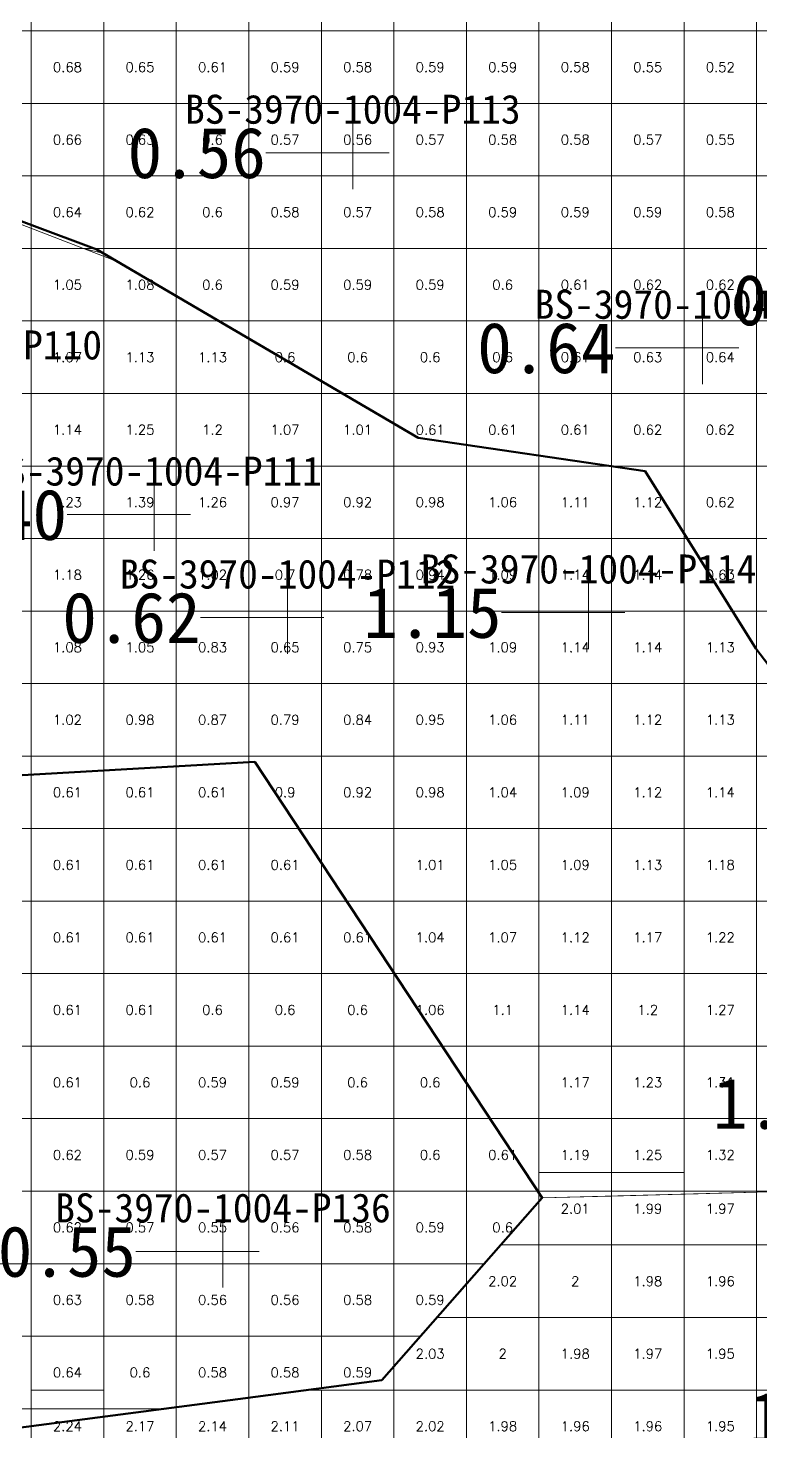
# Model space of a CAD drawing. Header units: inches. Extents: x 469761 to 469956, y 4349708 to 4349833.
# Drawn here: x 469823.32 to 469833.43, y 4349739.82 to 4349759.18 of the extents above; entities that cross this region are included whole.
import ezdxf
from ezdxf.enums import TextEntityAlignment as Align

# ---------------------------------------------------------------- set-up
doc = ezdxf.new("R2010")
doc.units = ezdxf.units.IN
doc.header["$MEASUREMENT"] = 0
for name, color, linetype, lineweight in [('1.500-3.000', 7, 'Continuous', 0), ('点', 7, 'Continuous', 0), ('爆区方格网', 7, 'Continuous', 0), ('线条', 7, 'Continuous', 0), ('钻孔', 7, 'Continuous', 0)]:
    doc.layers.add(name, color=color, linetype=linetype, lineweight=lineweight)
doc.styles.add('3dmine_textStyle_1', font='txt.shx', dxfattribs={"height": 1, "bigfont": 'gbcbig.shx'})
doc.styles.add('3dmine_textStyle_2', font='simsunb.ttf', dxfattribs={"height": 1})

msp = doc.modelspace()

# ---------------------------------------------------------------- hatches: boundary and pattern name
at = {"layer": '钻孔', "linetype": 'Continuous', "lineweight": 0, "true_color": 0x00ffff, "extrusion": (0, 1, 0)}
for points in [[(-469823.78, 3959.58), (-469822.78, 3959.58), (-469822.78, 3973.58), (-469823.78, 3973.58)], [(-469828.8, 3960.12), (-469827.8, 3960.12), (-469827.8, 3973.12), (-469828.8, 3973.12)], [(-469833.62, 3960.09), (-469832.62, 3960.09), (-469832.62, 3973.09), (-469833.62, 3973.09)], [(-469827.9, 3960.09), (-469826.9, 3960.09), (-469826.9, 3973.09), (-469827.9, 3973.09)], [(-469827.01, 3960.21), (-469826.01, 3960.21), (-469826.01, 3970.21), (-469827.01, 3970.21)]]:
    msp.add_hatch(color=4, dxfattribs=at).paths.add_polyline_path(points, flags=0)
at = {"layer": '钻孔', "linetype": 'Continuous', "lineweight": 0, "true_color": 0x0000ff, "extrusion": (0, 1, 0)}
for points in [[(-469826.06, 3960.29), (-469825.06, 3960.29), (-469825.06, 3973.29), (-469826.06, 3973.29)], [(-469832.05, 3959.78), (-469831.05, 3959.78), (-469831.05, 3972.78), (-469832.05, 3972.78)]]:
    msp.add_hatch(color=5, dxfattribs=at).paths.add_polyline_path(points, flags=0)

# ---------------------------------------------------------------- linework, layer by layer
at = {"color": 5, "linetype": 'Continuous', "lineweight": 50, "elevation": 1987.297}
for points in [[(469817.134, 4349758.797), (469824.272, 4349756.124), (469828.701, 4349753.527), (469831.831, 4349753.068), (469833.358, 4349750.622), (469837.582, 4349745.099), (469842.228, 4349744.294), (469848.28, 4349752.862), (469855.658, 4349756.452), (469851.682, 4349759.72), (469853.994, 4349765.649), (469852.242, 4349767.401), (469842.005, 4349764.839), (469836.359, 4349766.411), (469832.229, 4349766.357), (469826.099, 4349763.33), (469820.476, 4349762.487)], [(469822.978, 4349739.847), (469826.216, 4349740.273), (469828.199, 4349740.534), (469830.409, 4349743.046), (469826.447, 4349749.059), (469820.435, 4349748.718)]]:
    msp.add_lwpolyline(points, dxfattribs=at)
at = {"color": 5, "linetype": 'Continuous', "lineweight": 0, "elevation": 1987.297}
msp.add_lwpolyline([(469808.467, 4349758.645), (469806.711, 4349755.398), (469810.454, 4349754.359), (469815.661, 4349753.368), (469816.901, 4349750.392), (469820.435, 4349748.718), (469826.447, 4349749.059), (469830.409, 4349743.046), (469833.538, 4349743.132), (469836.404, 4349743.299), (469837.582, 4349745.099), (469833.358, 4349750.622), (469831.831, 4349753.068), (469828.701, 4349753.527), (469824.551, 4349755.961), (469819.322, 4349757.977), (469817.134, 4349758.797), (469808.467, 4349758.645), (469808.467, 4349758.645)], dxfattribs=at)
at = {"layer": '1.500-3.000', "color": 1, "linetype": 'Continuous', "lineweight": 0, "true_color": 0xff0000}
msp.add_lwpolyline([(469821.024, 4349739.417), (469822.978, 4349739.847), (469823.398, 4349739.902), (469826.216, 4349740.273), (469827.905, 4349740.495), (469828.199, 4349740.534), (469830.409, 4349743.046), (469832.56, 4349743.105), (469833.538, 4349743.132), (469836.404, 4349743.299), (469837.141, 4349744.424), (469837.582, 4349745.099), (469842.228, 4349744.294)], dxfattribs=at)
at = {"layer": '点', "color": 138, "linetype": 'Continuous', "lineweight": 0, "true_color": 0x004c4c}
for points, elevation in [([(469827.8, 4349756.96), (469827.8, 4349757.96)], 3973.12), ([(469828.3, 4349757.46), (469827.3, 4349757.46)], 3973.12), ([(469832.62, 4349754.27), (469832.62, 4349755.27)], 3973.09), ([(469833.12, 4349754.77), (469832.12, 4349754.77)], 3973.09), ([(469825.06, 4349751.97), (469825.06, 4349752.97)], 3973.29), ([(469825.56, 4349752.47), (469824.56, 4349752.47)], 3973.29), ([(469831.05, 4349750.62), (469831.05, 4349751.62)], 3972.78), ([(469826.9, 4349750.55), (469826.9, 4349751.55)], 3973.09), ([(469827.4, 4349751.05), (469826.4, 4349751.05)], 3973.09), ([(469831.55, 4349751.12), (469830.55, 4349751.12)], 3972.78), ([(469826.01, 4349741.81), (469826.01, 4349742.81)], 3970.21), ([(469826.51, 4349742.31), (469825.51, 4349742.31)], 3970.21)]:
    msp.add_lwpolyline(points, dxfattribs=dict(at, elevation=elevation))
at = {"layer": '爆区方格网', "color": 4, "linetype": 'Continuous', "lineweight": 0, "true_color": 0x00ffff, "elevation": 3972.76}
for points in [[(469823.366, 4349759.14), (469822.366, 4349759.14), (469822.366, 4349760.14), (469823.366, 4349760.14), (469823.366, 4349759.14)], [(469824.366, 4349759.14), (469823.366, 4349759.14), (469823.366, 4349760.14), (469824.366, 4349760.14), (469824.366, 4349759.14)], [(469825.366, 4349759.14), (469824.366, 4349759.14), (469824.366, 4349760.14), (469825.366, 4349760.14), (469825.366, 4349759.14)], [(469826.366, 4349759.14), (469825.366, 4349759.14), (469825.366, 4349760.14), (469826.366, 4349760.14), (469826.366, 4349759.14)], [(469827.366, 4349759.14), (469826.366, 4349759.14), (469826.366, 4349760.14), (469827.366, 4349760.14), (469827.366, 4349759.14)], [(469828.366, 4349759.14), (469827.366, 4349759.14), (469827.366, 4349760.14), (469828.366, 4349760.14), (469828.366, 4349759.14)], [(469829.366, 4349759.14), (469828.366, 4349759.14), (469828.366, 4349760.14), (469829.366, 4349760.14), (469829.366, 4349759.14)], [(469823.366, 4349758.14), (469822.366, 4349758.14), (469822.366, 4349759.14), (469823.366, 4349759.14), (469823.366, 4349758.14)], [(469824.366, 4349758.14), (469823.366, 4349758.14), (469823.366, 4349759.14), (469824.366, 4349759.14), (469824.366, 4349758.14)], [(469825.366, 4349758.14), (469824.366, 4349758.14), (469824.366, 4349759.14), (469825.366, 4349759.14), (469825.366, 4349758.14)], [(469826.366, 4349758.14), (469825.366, 4349758.14), (469825.366, 4349759.14), (469826.366, 4349759.14), (469826.366, 4349758.14)], [(469827.366, 4349758.14), (469826.366, 4349758.14), (469826.366, 4349759.14), (469827.366, 4349759.14), (469827.366, 4349758.14)], [(469828.366, 4349758.14), (469827.366, 4349758.14), (469827.366, 4349759.14), (469828.366, 4349759.14), (469828.366, 4349758.14)], [(469829.366, 4349758.14), (469828.366, 4349758.14), (469828.366, 4349759.14), (469829.366, 4349759.14), (469829.366, 4349758.14)], [(469830.366, 4349758.14), (469829.366, 4349758.14), (469829.366, 4349759.14), (469830.366, 4349759.14), (469830.366, 4349758.14)], [(469823.366, 4349757.14), (469822.366, 4349757.14), (469822.366, 4349758.14), (469823.366, 4349758.14), (469823.366, 4349757.14)], [(469824.366, 4349757.14), (469823.366, 4349757.14), (469823.366, 4349758.14), (469824.366, 4349758.14), (469824.366, 4349757.14)], [(469825.366, 4349757.14), (469824.366, 4349757.14), (469824.366, 4349758.14), (469825.366, 4349758.14), (469825.366, 4349757.14)], [(469826.366, 4349757.14), (469825.366, 4349757.14), (469825.366, 4349758.14), (469826.366, 4349758.14), (469826.366, 4349757.14)], [(469827.366, 4349757.14), (469826.366, 4349757.14), (469826.366, 4349758.14), (469827.366, 4349758.14), (469827.366, 4349757.14)], [(469828.366, 4349757.14), (469827.366, 4349757.14), (469827.366, 4349758.14), (469828.366, 4349758.14), (469828.366, 4349757.14)], [(469829.366, 4349757.14), (469828.366, 4349757.14), (469828.366, 4349758.14), (469829.366, 4349758.14), (469829.366, 4349757.14)], [(469830.366, 4349757.14), (469829.366, 4349757.14), (469829.366, 4349758.14), (469830.366, 4349758.14), (469830.366, 4349757.14)], [(469831.366, 4349757.14), (469830.366, 4349757.14), (469830.366, 4349758.14), (469831.366, 4349758.14), (469831.366, 4349757.14)], [(469832.366, 4349757.14), (469831.366, 4349757.14), (469831.366, 4349758.14), (469832.366, 4349758.14), (469832.366, 4349757.14)], [(469824.366, 4349756.14), (469824.231, 4349756.14), (469823.366, 4349756.463), (469823.366, 4349757.14), (469824.366, 4349757.14), (469824.366, 4349756.14)], [(469825.366, 4349756.14), (469824.366, 4349756.14), (469824.366, 4349757.14), (469825.366, 4349757.14), (469825.366, 4349756.14)], [(469826.366, 4349756.14), (469825.366, 4349756.14), (469825.366, 4349757.14), (469826.366, 4349757.14), (469826.366, 4349756.14)], [(469827.366, 4349756.14), (469826.366, 4349756.14), (469826.366, 4349757.14), (469827.366, 4349757.14), (469827.366, 4349756.14)], [(469828.366, 4349756.14), (469827.366, 4349756.14), (469827.366, 4349757.14), (469828.366, 4349757.14), (469828.366, 4349756.14)], [(469829.366, 4349756.14), (469828.366, 4349756.14), (469828.366, 4349757.14), (469829.366, 4349757.14), (469829.366, 4349756.14)], [(469830.366, 4349756.14), (469829.366, 4349756.14), (469829.366, 4349757.14), (469830.366, 4349757.14), (469830.366, 4349756.14)], [(469831.366, 4349756.14), (469830.366, 4349756.14), (469830.366, 4349757.14), (469831.366, 4349757.14), (469831.366, 4349756.14)], [(469832.366, 4349756.14), (469831.366, 4349756.14), (469831.366, 4349757.14), (469832.366, 4349757.14), (469832.366, 4349756.14)], [(469833.366, 4349756.14), (469832.366, 4349756.14), (469832.366, 4349757.14), (469833.366, 4349757.14), (469833.366, 4349756.14)], [(469826.366, 4349755.14), (469825.951, 4349755.14), (469825.366, 4349755.483), (469825.366, 4349756.14), (469826.366, 4349756.14), (469826.366, 4349755.14)], [(469827.366, 4349755.14), (469826.366, 4349755.14), (469826.366, 4349756.14), (469827.366, 4349756.14), (469827.366, 4349755.14)], [(469828.366, 4349755.14), (469827.366, 4349755.14), (469827.366, 4349756.14), (469828.366, 4349756.14), (469828.366, 4349755.14)], [(469829.366, 4349755.14), (469828.366, 4349755.14), (469828.366, 4349756.14), (469829.366, 4349756.14), (469829.366, 4349755.14)], [(469830.366, 4349755.14), (469829.366, 4349755.14), (469829.366, 4349756.14), (469830.366, 4349756.14), (469830.366, 4349755.14)], [(469831.366, 4349755.14), (469830.366, 4349755.14), (469830.366, 4349756.14), (469831.366, 4349756.14), (469831.366, 4349755.14)], [(469832.366, 4349755.14), (469831.366, 4349755.14), (469831.366, 4349756.14), (469832.366, 4349756.14), (469832.366, 4349755.14)], [(469833.366, 4349755.14), (469832.366, 4349755.14), (469832.366, 4349756.14), (469833.366, 4349756.14), (469833.366, 4349755.14)], [(469825.951, 4349755.14), (469825.366, 4349755.14), (469825.366, 4349755.483), (469825.951, 4349755.14)], [(469827.366, 4349754.31), (469826.366, 4349754.896), (469826.366, 4349755.14), (469827.366, 4349755.14), (469827.366, 4349754.31)], [(469828.366, 4349754.14), (469827.657, 4349754.14), (469827.366, 4349754.31), (469827.366, 4349755.14), (469828.366, 4349755.14), (469828.366, 4349754.14)], [(469829.366, 4349754.14), (469828.366, 4349754.14), (469828.366, 4349755.14), (469829.366, 4349755.14), (469829.366, 4349754.14)], [(469830.366, 4349754.14), (469829.366, 4349754.14), (469829.366, 4349755.14), (469830.366, 4349755.14), (469830.366, 4349754.14)], [(469831.366, 4349754.14), (469830.366, 4349754.14), (469830.366, 4349755.14), (469831.366, 4349755.14), (469831.366, 4349754.14)], [(469832.366, 4349754.14), (469831.366, 4349754.14), (469831.366, 4349755.14), (469832.366, 4349755.14), (469832.366, 4349754.14)], [(469833.366, 4349754.14), (469832.366, 4349754.14), (469832.366, 4349755.14), (469833.366, 4349755.14), (469833.366, 4349754.14)], [(469827.366, 4349754.31), (469827.366, 4349754.14), (469826.366, 4349754.14), (469826.366, 4349754.896), (469827.366, 4349754.31)], [(469827.657, 4349754.14), (469827.366, 4349754.14), (469827.366, 4349754.31), (469827.657, 4349754.14)], [(469830.366, 4349753.14), (469829.366, 4349753.14), (469829.366, 4349754.14), (469830.366, 4349754.14), (469830.366, 4349753.14)], [(469831.366, 4349753.14), (469830.366, 4349753.14), (469830.366, 4349754.14), (469831.366, 4349754.14), (469831.366, 4349753.14)], [(469832.366, 4349753.14), (469831.366, 4349753.14), (469831.366, 4349754.14), (469832.366, 4349754.14), (469832.366, 4349753.14)], [(469833.366, 4349753.14), (469832.366, 4349753.14), (469832.366, 4349754.14), (469833.366, 4349754.14), (469833.366, 4349753.14)], [(469833.366, 4349752.14), (469832.366, 4349752.14), (469832.366, 4349753.14), (469833.366, 4349753.14), (469833.366, 4349752.14)], [(469833.366, 4349751.14), (469832.366, 4349751.14), (469832.366, 4349752.14), (469833.366, 4349752.14), (469833.366, 4349751.14)], [(469834.366, 4349750.14), (469833.366, 4349750.14), (469833.366, 4349751.14), (469834.366, 4349751.14), (469834.366, 4349750.14)], [(469823.366, 4349748.14), (469822.366, 4349748.14), (469822.366, 4349749.14), (469823.366, 4349749.14), (469823.366, 4349748.14)], [(469826.366, 4349748.14), (469825.366, 4349748.14), (469825.366, 4349749.14), (469826.366, 4349749.14), (469826.366, 4349748.14)], [(469823.366, 4349747.14), (469822.366, 4349747.14), (469822.366, 4349748.14), (469823.366, 4349748.14), (469823.366, 4349747.14)], [(469824.366, 4349747.14), (469823.366, 4349747.14), (469823.366, 4349748.14), (469824.366, 4349748.14), (469824.366, 4349747.14)], [(469825.366, 4349747.14), (469824.366, 4349747.14), (469824.366, 4349748.14), (469825.366, 4349748.14), (469825.366, 4349747.14)], [(469826.366, 4349747.14), (469825.366, 4349747.14), (469825.366, 4349748.14), (469826.366, 4349748.14), (469826.366, 4349747.14)], [(469823.366, 4349746.14), (469822.366, 4349746.14), (469822.366, 4349747.14), (469823.366, 4349747.14), (469823.366, 4349746.14)], [(469824.366, 4349746.14), (469823.366, 4349746.14), (469823.366, 4349747.14), (469824.366, 4349747.14), (469824.366, 4349746.14)], [(469825.366, 4349746.14), (469824.366, 4349746.14), (469824.366, 4349747.14), (469825.366, 4349747.14), (469825.366, 4349746.14)], [(469826.366, 4349746.14), (469825.366, 4349746.14), (469825.366, 4349747.14), (469826.366, 4349747.14), (469826.366, 4349746.14)], [(469827.366, 4349746.14), (469826.366, 4349746.14), (469826.366, 4349747.14), (469827.366, 4349747.14), (469827.366, 4349746.14)], [(469823.366, 4349745.14), (469822.366, 4349745.14), (469822.366, 4349746.14), (469823.366, 4349746.14), (469823.366, 4349745.14)], [(469824.366, 4349745.14), (469823.366, 4349745.14), (469823.366, 4349746.14), (469824.366, 4349746.14), (469824.366, 4349745.14)], [(469825.366, 4349745.14), (469824.366, 4349745.14), (469824.366, 4349746.14), (469825.366, 4349746.14), (469825.366, 4349745.14)], [(469826.366, 4349745.14), (469825.366, 4349745.14), (469825.366, 4349746.14), (469826.366, 4349746.14), (469826.366, 4349745.14)], [(469827.366, 4349745.14), (469826.366, 4349745.14), (469826.366, 4349746.14), (469827.366, 4349746.14), (469827.366, 4349745.14)], [(469828.366, 4349745.14), (469827.366, 4349745.14), (469827.366, 4349746.14), (469828.366, 4349746.14), (469828.366, 4349745.14)], [(469823.366, 4349744.14), (469822.366, 4349744.14), (469822.366, 4349745.14), (469823.366, 4349745.14), (469823.366, 4349744.14)], [(469824.366, 4349744.14), (469823.366, 4349744.14), (469823.366, 4349745.14), (469824.366, 4349745.14), (469824.366, 4349744.14)], [(469825.366, 4349744.14), (469824.366, 4349744.14), (469824.366, 4349745.14), (469825.366, 4349745.14), (469825.366, 4349744.14)], [(469826.366, 4349744.14), (469825.366, 4349744.14), (469825.366, 4349745.14), (469826.366, 4349745.14), (469826.366, 4349744.14)], [(469827.366, 4349744.14), (469826.366, 4349744.14), (469826.366, 4349745.14), (469827.366, 4349745.14), (469827.366, 4349744.14)], [(469828.366, 4349744.14), (469827.366, 4349744.14), (469827.366, 4349745.14), (469828.366, 4349745.14), (469828.366, 4349744.14)], [(469829.366, 4349744.14), (469828.366, 4349744.14), (469828.366, 4349745.14), (469829.366, 4349745.14), (469829.366, 4349744.14)], [(469823.366, 4349743.14), (469822.366, 4349743.14), (469822.366, 4349744.14), (469823.366, 4349744.14), (469823.366, 4349743.14)], [(469824.366, 4349743.14), (469823.366, 4349743.14), (469823.366, 4349744.14), (469824.366, 4349744.14), (469824.366, 4349743.14)], [(469825.366, 4349743.14), (469824.366, 4349743.14), (469824.366, 4349744.14), (469825.366, 4349744.14), (469825.366, 4349743.14)], [(469826.366, 4349743.14), (469825.366, 4349743.14), (469825.366, 4349744.14), (469826.366, 4349744.14), (469826.366, 4349743.14)], [(469827.366, 4349743.14), (469826.366, 4349743.14), (469826.366, 4349744.14), (469827.366, 4349744.14), (469827.366, 4349743.14)], [(469828.366, 4349743.14), (469827.366, 4349743.14), (469827.366, 4349744.14), (469828.366, 4349744.14), (469828.366, 4349743.14)], [(469829.366, 4349743.14), (469828.366, 4349743.14), (469828.366, 4349744.14), (469829.366, 4349744.14), (469829.366, 4349743.14)], [(469830.366, 4349743.14), (469829.366, 4349743.14), (469829.366, 4349744.14), (469830.366, 4349744.14), (469830.366, 4349743.14)], [(469823.366, 4349742.14), (469822.366, 4349742.14), (469822.366, 4349743.14), (469823.366, 4349743.14), (469823.366, 4349742.14)], [(469824.366, 4349742.14), (469823.366, 4349742.14), (469823.366, 4349743.14), (469824.366, 4349743.14), (469824.366, 4349742.14)], [(469825.366, 4349742.14), (469824.366, 4349742.14), (469824.366, 4349743.14), (469825.366, 4349743.14), (469825.366, 4349742.14)], [(469826.366, 4349742.14), (469825.366, 4349742.14), (469825.366, 4349743.14), (469826.366, 4349743.14), (469826.366, 4349742.14)], [(469827.366, 4349742.14), (469826.366, 4349742.14), (469826.366, 4349743.14), (469827.366, 4349743.14), (469827.366, 4349742.14)], [(469828.366, 4349742.14), (469827.366, 4349742.14), (469827.366, 4349743.14), (469828.366, 4349743.14), (469828.366, 4349742.14)], [(469829.366, 4349742.14), (469828.366, 4349742.14), (469828.366, 4349743.14), (469829.366, 4349743.14), (469829.366, 4349742.14)], [(469830.366, 4349742.997), (469829.612, 4349742.14), (469829.366, 4349742.14), (469829.366, 4349743.14), (469830.366, 4349743.14), (469830.366, 4349742.997)], [(469823.366, 4349741.14), (469822.366, 4349741.14), (469822.366, 4349742.14), (469823.366, 4349742.14), (469823.366, 4349741.14)], [(469824.366, 4349741.14), (469823.366, 4349741.14), (469823.366, 4349742.14), (469824.366, 4349742.14), (469824.366, 4349741.14)], [(469825.366, 4349741.14), (469824.366, 4349741.14), (469824.366, 4349742.14), (469825.366, 4349742.14), (469825.366, 4349741.14)], [(469826.366, 4349741.14), (469825.366, 4349741.14), (469825.366, 4349742.14), (469826.366, 4349742.14), (469826.366, 4349741.14)], [(469827.366, 4349741.14), (469826.366, 4349741.14), (469826.366, 4349742.14), (469827.366, 4349742.14), (469827.366, 4349741.14)], [(469828.366, 4349741.14), (469827.366, 4349741.14), (469827.366, 4349742.14), (469828.366, 4349742.14), (469828.366, 4349741.14)], [(469829.366, 4349741.861), (469828.732, 4349741.14), (469828.366, 4349741.14), (469828.366, 4349742.14), (469829.366, 4349742.14), (469829.366, 4349741.861)], [(469823.366, 4349740.14), (469822.366, 4349740.14), (469822.366, 4349741.14), (469823.366, 4349741.14), (469823.366, 4349740.14)], [(469824.366, 4349740.14), (469823.366, 4349740.14), (469823.366, 4349741.14), (469824.366, 4349741.14), (469824.366, 4349740.14)], [(469825.366, 4349740.161), (469825.203, 4349740.14), (469824.366, 4349740.14), (469824.366, 4349741.14), (469825.366, 4349741.14), (469825.366, 4349740.161)], [(469826.366, 4349740.293), (469826.216, 4349740.273), (469825.366, 4349740.161), (469825.366, 4349741.14), (469826.366, 4349741.14), (469826.366, 4349740.293)], [(469827.366, 4349740.425), (469826.366, 4349740.293), (469826.366, 4349741.14), (469827.366, 4349741.14), (469827.366, 4349740.425)], [(469828.366, 4349740.724), (469828.199, 4349740.534), (469827.905, 4349740.495), (469827.366, 4349740.425), (469827.366, 4349741.14), (469828.366, 4349741.14), (469828.366, 4349740.724)]]:
    msp.add_lwpolyline(points, dxfattribs=at)
at = {"layer": '爆区方格网', "color": 4, "linetype": 'Continuous', "lineweight": 0, "elevation": 3972.76}
for points in [[(469830.366, 4349759.14), (469829.366, 4349759.14), (469829.366, 4349760.14), (469830.366, 4349760.14), (469830.366, 4349759.14)], [(469831.366, 4349759.14), (469830.366, 4349759.14), (469830.366, 4349760.14), (469831.366, 4349760.14), (469831.366, 4349759.14)], [(469832.366, 4349759.14), (469831.366, 4349759.14), (469831.366, 4349760.14), (469832.366, 4349760.14), (469832.366, 4349759.14)], [(469833.366, 4349759.14), (469832.366, 4349759.14), (469832.366, 4349760.14), (469833.366, 4349760.14), (469833.366, 4349759.14)], [(469834.366, 4349759.14), (469833.366, 4349759.14), (469833.366, 4349760.14), (469834.366, 4349760.14), (469834.366, 4349759.14)], [(469831.366, 4349758.14), (469830.366, 4349758.14), (469830.366, 4349759.14), (469831.366, 4349759.14), (469831.366, 4349758.14)], [(469832.366, 4349758.14), (469831.366, 4349758.14), (469831.366, 4349759.14), (469832.366, 4349759.14), (469832.366, 4349758.14)], [(469833.366, 4349758.14), (469832.366, 4349758.14), (469832.366, 4349759.14), (469833.366, 4349759.14), (469833.366, 4349758.14)], [(469834.366, 4349758.14), (469833.366, 4349758.14), (469833.366, 4349759.14), (469834.366, 4349759.14), (469834.366, 4349758.14)], [(469833.366, 4349757.14), (469832.366, 4349757.14), (469832.366, 4349758.14), (469833.366, 4349758.14), (469833.366, 4349757.14)], [(469834.366, 4349757.14), (469833.366, 4349757.14), (469833.366, 4349758.14), (469834.366, 4349758.14), (469834.366, 4349757.14)], [(469834.366, 4349756.14), (469833.366, 4349756.14), (469833.366, 4349757.14), (469834.366, 4349757.14), (469834.366, 4349756.14)], [(469834.366, 4349755.14), (469833.366, 4349755.14), (469833.366, 4349756.14), (469834.366, 4349756.14), (469834.366, 4349755.14)], [(469834.366, 4349754.14), (469833.366, 4349754.14), (469833.366, 4349755.14), (469834.366, 4349755.14), (469834.366, 4349754.14)], [(469834.366, 4349753.14), (469833.366, 4349753.14), (469833.366, 4349754.14), (469834.366, 4349754.14), (469834.366, 4349753.14)], [(469834.366, 4349752.14), (469833.366, 4349752.14), (469833.366, 4349753.14), (469834.366, 4349753.14), (469834.366, 4349752.14)], [(469834.366, 4349751.14), (469833.366, 4349751.14), (469833.366, 4349752.14), (469834.366, 4349752.14), (469834.366, 4349751.14)], [(469824.366, 4349748.14), (469823.366, 4349748.14), (469823.366, 4349749.14), (469824.366, 4349749.14), (469824.366, 4349748.14)], [(469825.366, 4349748.14), (469824.366, 4349748.14), (469824.366, 4349749.14), (469825.366, 4349749.14), (469825.366, 4349748.14)], [(469827.366, 4349747.14), (469826.366, 4349747.14), (469826.366, 4349748.14), (469827.366, 4349748.14), (469827.366, 4349747.14)], [(469828.366, 4349746.14), (469827.366, 4349746.14), (469827.366, 4349747.14), (469828.366, 4349747.14), (469828.366, 4349746.14)]]:
    msp.add_lwpolyline(points, dxfattribs=at)
at = {"layer": '爆区方格网', "color": 5, "linetype": 'Continuous', "lineweight": 0}
for points, elevation in [([(469824.231, 4349756.14), (469823.366, 4349756.14), (469823.366, 4349756.463), (469824.231, 4349756.14)], 3972.76), ([(469823.366, 4349755.14), (469822.366, 4349755.14), (469822.366, 4349756.14), (469823.366, 4349756.14), (469823.366, 4349755.14)], 3969.96), ([(469824.366, 4349756.069), (469824.366, 4349755.14), (469823.366, 4349755.14), (469823.366, 4349756.14), (469824.087, 4349756.14), (469824.366, 4349756.069)], 3969.96), ([(469825.366, 4349755.483), (469825.366, 4349755.483), (469824.551, 4349755.961), (469824.551, 4349755.961), (469825.366, 4349755.483), (469825.366, 4349755.14), (469824.366, 4349755.14), (469824.366, 4349756.069), (469824.551, 4349755.961), (469824.366, 4349756.069), (469824.366, 4349756.14), (469825.366, 4349756.14), (469825.366, 4349755.483)], 3969.96), ([(469823.366, 4349754.14), (469822.366, 4349754.14), (469822.366, 4349755.14), (469823.366, 4349755.14), (469823.366, 4349754.14)], 3969.96), ([(469824.366, 4349754.14), (469823.366, 4349754.14), (469823.366, 4349755.14), (469824.366, 4349755.14), (469824.366, 4349754.14)], 3969.96), ([(469825.366, 4349754.14), (469824.366, 4349754.14), (469824.366, 4349755.14), (469825.366, 4349755.14), (469825.366, 4349754.14)], 3969.96), ([(469823.366, 4349753.14), (469822.366, 4349753.14), (469822.366, 4349754.14), (469823.366, 4349754.14), (469823.366, 4349753.14)], 3969.96), ([(469824.366, 4349753.14), (469823.366, 4349753.14), (469823.366, 4349754.14), (469824.366, 4349754.14), (469824.366, 4349753.14)], 3969.96), ([(469825.366, 4349753.14), (469824.366, 4349753.14), (469824.366, 4349754.14), (469825.366, 4349754.14), (469825.366, 4349753.14)], 3969.96), ([(469828.366, 4349753.724), (469828.366, 4349753.14), (469827.366, 4349753.14), (469827.366, 4349754.14), (469827.657, 4349754.14), (469828.366, 4349753.724)], 3969.96), ([(469829.366, 4349753.14), (469828.366, 4349753.14), (469828.366, 4349753.724), (469828.701, 4349753.527), (469828.366, 4349753.724), (469828.366, 4349754.14), (469829.366, 4349754.14), (469829.366, 4349753.14)], 3972.76), ([(469823.366, 4349752.14), (469822.366, 4349752.14), (469822.366, 4349753.14), (469823.366, 4349753.14), (469823.366, 4349752.14)], 3969.96), ([(469824.366, 4349752.14), (469823.366, 4349752.14), (469823.366, 4349753.14), (469824.366, 4349753.14), (469824.366, 4349752.14)], 3969.96), ([(469825.366, 4349752.14), (469824.366, 4349752.14), (469824.366, 4349753.14), (469825.366, 4349753.14), (469825.366, 4349752.14)], 3969.96), ([(469826.366, 4349752.14), (469825.366, 4349752.14), (469825.366, 4349753.14), (469826.366, 4349753.14), (469826.366, 4349752.14)], 3969.96), ([(469827.366, 4349752.14), (469826.366, 4349752.14), (469826.366, 4349753.14), (469827.366, 4349753.14), (469827.366, 4349752.14)], 3969.96), ([(469828.366, 4349752.14), (469827.366, 4349752.14), (469827.366, 4349753.14), (469828.366, 4349753.14), (469828.366, 4349752.14)], 3969.96), ([(469829.366, 4349752.14), (469828.366, 4349752.14), (469828.366, 4349753.14), (469829.366, 4349753.14), (469829.366, 4349752.14)], 3969.96), ([(469830.366, 4349752.14), (469829.366, 4349752.14), (469829.366, 4349753.14), (469830.366, 4349753.14), (469830.366, 4349752.14)], 3969.96), ([(469823.366, 4349751.14), (469822.366, 4349751.14), (469822.366, 4349752.14), (469823.366, 4349752.14), (469823.366, 4349751.14)], 3969.96), ([(469824.366, 4349751.14), (469823.366, 4349751.14), (469823.366, 4349752.14), (469824.366, 4349752.14), (469824.366, 4349751.14)], 3969.96), ([(469825.366, 4349751.14), (469824.366, 4349751.14), (469824.366, 4349752.14), (469825.366, 4349752.14), (469825.366, 4349751.14)], 3969.96), ([(469826.366, 4349751.14), (469825.366, 4349751.14), (469825.366, 4349752.14), (469826.366, 4349752.14), (469826.366, 4349751.14)], 3969.96), ([(469827.366, 4349751.14), (469826.366, 4349751.14), (469826.366, 4349752.14), (469827.366, 4349752.14), (469827.366, 4349751.14)], 3969.96), ([(469828.366, 4349751.14), (469827.366, 4349751.14), (469827.366, 4349752.14), (469828.366, 4349752.14), (469828.366, 4349751.14)], 3969.96), ([(469829.366, 4349751.14), (469828.366, 4349751.14), (469828.366, 4349752.14), (469829.366, 4349752.14), (469829.366, 4349751.14)], 3969.96), ([(469830.366, 4349751.14), (469829.366, 4349751.14), (469829.366, 4349752.14), (469830.366, 4349752.14), (469830.366, 4349751.14)], 3969.96), ([(469831.366, 4349751.14), (469830.366, 4349751.14), (469830.366, 4349752.14), (469831.366, 4349752.14), (469831.366, 4349751.14)], 3969.96), ([(469823.366, 4349750.14), (469822.366, 4349750.14), (469822.366, 4349751.14), (469823.366, 4349751.14), (469823.366, 4349750.14)], 3969.96), ([(469824.366, 4349750.14), (469823.366, 4349750.14), (469823.366, 4349751.14), (469824.366, 4349751.14), (469824.366, 4349750.14)], 3969.96), ([(469825.366, 4349750.14), (469824.366, 4349750.14), (469824.366, 4349751.14), (469825.366, 4349751.14), (469825.366, 4349750.14)], 3969.96), ([(469826.366, 4349750.14), (469825.366, 4349750.14), (469825.366, 4349751.14), (469826.366, 4349751.14), (469826.366, 4349750.14)], 3969.96), ([(469827.366, 4349750.14), (469826.366, 4349750.14), (469826.366, 4349751.14), (469827.366, 4349751.14), (469827.366, 4349750.14)], 3969.96), ([(469828.366, 4349750.14), (469827.366, 4349750.14), (469827.366, 4349751.14), (469828.366, 4349751.14), (469828.366, 4349750.14)], 3969.96), ([(469829.366, 4349750.14), (469828.366, 4349750.14), (469828.366, 4349751.14), (469829.366, 4349751.14), (469829.366, 4349750.14)], 3969.96), ([(469830.366, 4349750.14), (469829.366, 4349750.14), (469829.366, 4349751.14), (469830.366, 4349751.14), (469830.366, 4349750.14)], 3969.96), ([(469831.366, 4349750.14), (469830.366, 4349750.14), (469830.366, 4349751.14), (469831.366, 4349751.14), (469831.366, 4349750.14)], 3969.96), ([(469823.366, 4349749.14), (469822.366, 4349749.14), (469822.366, 4349750.14), (469823.366, 4349750.14), (469823.366, 4349749.14)], 3969.96), ([(469824.366, 4349749.14), (469823.366, 4349749.14), (469823.366, 4349750.14), (469824.366, 4349750.14), (469824.366, 4349749.14)], 3969.96), ([(469825.366, 4349749.14), (469824.366, 4349749.14), (469824.366, 4349750.14), (469825.366, 4349750.14), (469825.366, 4349749.14)], 3969.96), ([(469826.366, 4349749.14), (469825.366, 4349749.14), (469825.366, 4349750.14), (469826.366, 4349750.14), (469826.366, 4349749.14)], 3969.96), ([(469827.366, 4349749.14), (469826.366, 4349749.14), (469826.366, 4349750.14), (469827.366, 4349750.14), (469827.366, 4349749.14)], 3969.96), ([(469828.366, 4349749.14), (469827.366, 4349749.14), (469827.366, 4349750.14), (469828.366, 4349750.14), (469828.366, 4349749.14)], 3969.96), ([(469829.366, 4349749.14), (469828.366, 4349749.14), (469828.366, 4349750.14), (469829.366, 4349750.14), (469829.366, 4349749.14)], 3969.96), ([(469830.366, 4349749.14), (469829.366, 4349749.14), (469829.366, 4349750.14), (469830.366, 4349750.14), (469830.366, 4349749.14)], 3969.96), ([(469831.366, 4349749.14), (469830.366, 4349749.14), (469830.366, 4349750.14), (469831.366, 4349750.14), (469831.366, 4349749.14)], 3969.96), ([(469827.366, 4349748.14), (469826.366, 4349748.14), (469826.366, 4349749.14), (469827.366, 4349749.14), (469827.366, 4349748.14)], 3969.96), ([(469828.366, 4349748.14), (469827.366, 4349748.14), (469827.366, 4349749.14), (469828.366, 4349749.14), (469828.366, 4349748.14)], 3969.96), ([(469829.366, 4349748.14), (469828.366, 4349748.14), (469828.366, 4349749.14), (469829.366, 4349749.14), (469829.366, 4349748.14)], 3969.96), ([(469830.366, 4349748.14), (469829.366, 4349748.14), (469829.366, 4349749.14), (469830.366, 4349749.14), (469830.366, 4349748.14)], 3969.96), ([(469831.366, 4349748.14), (469830.366, 4349748.14), (469830.366, 4349749.14), (469831.366, 4349749.14), (469831.366, 4349748.14)], 3969.96), ([(469829.366, 4349747.14), (469828.366, 4349747.14), (469828.366, 4349748.14), (469829.366, 4349748.14), (469829.366, 4349747.14)], 3969.96), ([(469830.366, 4349747.14), (469829.366, 4349747.14), (469829.366, 4349748.14), (469830.366, 4349748.14), (469830.366, 4349747.14)], 3969.96), ([(469831.366, 4349747.14), (469830.366, 4349747.14), (469830.366, 4349748.14), (469831.366, 4349748.14), (469831.366, 4349747.14)], 3969.96), ([(469829.366, 4349746.14), (469828.366, 4349746.14), (469828.366, 4349747.14), (469829.366, 4349747.14), (469829.366, 4349746.14)], 3969.96), ([(469830.366, 4349746.14), (469829.366, 4349746.14), (469829.366, 4349747.14), (469830.366, 4349747.14), (469830.366, 4349746.14)], 3969.96)]:
    msp.add_lwpolyline(points, dxfattribs=dict(at, elevation=elevation))
at = {"layer": '爆区方格网', "color": 5, "linetype": 'Continuous', "lineweight": 0, "true_color": 0x0000ff, "elevation": 3969.96}
for points in [[(469824.366, 4349756.069), (469824.272, 4349756.124), (469824.231, 4349756.14), (469824.366, 4349756.14), (469824.366, 4349756.069)], [(469826.366, 4349754.896), (469826.366, 4349754.14), (469825.366, 4349754.14), (469825.366, 4349755.14), (469825.951, 4349755.14), (469826.366, 4349754.896)], [(469826.366, 4349754.896), (469826.366, 4349754.896), (469825.951, 4349755.14), (469826.366, 4349755.14), (469826.366, 4349754.896)], [(469826.366, 4349753.14), (469825.366, 4349753.14), (469825.366, 4349754.14), (469826.366, 4349754.14), (469826.366, 4349753.14)], [(469827.366, 4349753.14), (469826.366, 4349753.14), (469826.366, 4349754.14), (469827.366, 4349754.14), (469827.366, 4349753.14)], [(469828.366, 4349753.724), (469827.657, 4349754.14), (469828.366, 4349754.14), (469828.366, 4349753.724)], [(469831.366, 4349752.14), (469830.366, 4349752.14), (469830.366, 4349753.14), (469831.366, 4349753.14), (469831.366, 4349752.14)], [(469832.366, 4349752.14), (469831.366, 4349752.14), (469831.366, 4349753.14), (469832.366, 4349753.14), (469832.366, 4349752.14)], [(469832.366, 4349751.14), (469831.366, 4349751.14), (469831.366, 4349752.14), (469832.366, 4349752.14), (469832.366, 4349751.14)], [(469832.366, 4349750.14), (469831.366, 4349750.14), (469831.366, 4349751.14), (469832.366, 4349751.14), (469832.366, 4349750.14)], [(469833.366, 4349750.14), (469832.366, 4349750.14), (469832.366, 4349751.14), (469833.366, 4349751.14), (469833.366, 4349750.14)], [(469832.366, 4349749.14), (469831.366, 4349749.14), (469831.366, 4349750.14), (469832.366, 4349750.14), (469832.366, 4349749.14)], [(469833.366, 4349749.14), (469832.366, 4349749.14), (469832.366, 4349750.14), (469833.366, 4349750.14), (469833.366, 4349749.14)], [(469834.366, 4349749.14), (469833.366, 4349749.14), (469833.366, 4349750.14), (469834.366, 4349750.14), (469834.366, 4349749.14)], [(469832.366, 4349748.14), (469831.366, 4349748.14), (469831.366, 4349749.14), (469832.366, 4349749.14), (469832.366, 4349748.14)], [(469833.366, 4349748.14), (469832.366, 4349748.14), (469832.366, 4349749.14), (469833.366, 4349749.14), (469833.366, 4349748.14)], [(469834.366, 4349748.14), (469833.366, 4349748.14), (469833.366, 4349749.14), (469834.366, 4349749.14), (469834.366, 4349748.14)], [(469832.366, 4349747.14), (469831.366, 4349747.14), (469831.366, 4349748.14), (469832.366, 4349748.14), (469832.366, 4349747.14)], [(469833.366, 4349747.14), (469832.366, 4349747.14), (469832.366, 4349748.14), (469833.366, 4349748.14), (469833.366, 4349747.14)], [(469834.366, 4349747.14), (469833.366, 4349747.14), (469833.366, 4349748.14), (469834.366, 4349748.14), (469834.366, 4349747.14)], [(469831.366, 4349746.14), (469830.366, 4349746.14), (469830.366, 4349747.14), (469831.366, 4349747.14), (469831.366, 4349746.14)], [(469832.366, 4349746.14), (469831.366, 4349746.14), (469831.366, 4349747.14), (469832.366, 4349747.14), (469832.366, 4349746.14)], [(469833.366, 4349746.14), (469832.366, 4349746.14), (469832.366, 4349747.14), (469833.366, 4349747.14), (469833.366, 4349746.14)], [(469834.366, 4349746.14), (469833.366, 4349746.14), (469833.366, 4349747.14), (469834.366, 4349747.14), (469834.366, 4349746.14)], [(469829.366, 4349745.14), (469828.366, 4349745.14), (469828.366, 4349746.14), (469829.366, 4349746.14), (469829.366, 4349745.14)], [(469830.366, 4349745.14), (469829.366, 4349745.14), (469829.366, 4349746.14), (469830.366, 4349746.14), (469830.366, 4349745.14)], [(469831.366, 4349745.14), (469830.366, 4349745.14), (469830.366, 4349746.14), (469831.366, 4349746.14), (469831.366, 4349745.14)], [(469832.366, 4349745.14), (469831.366, 4349745.14), (469831.366, 4349746.14), (469832.366, 4349746.14), (469832.366, 4349745.14)], [(469833.366, 4349745.14), (469832.366, 4349745.14), (469832.366, 4349746.14), (469833.366, 4349746.14), (469833.366, 4349745.14)], [(469834.366, 4349745.14), (469833.366, 4349745.14), (469833.366, 4349746.14), (469834.366, 4349746.14), (469834.366, 4349745.14)], [(469831.366, 4349744.14), (469830.366, 4349744.14), (469830.366, 4349745.14), (469831.366, 4349745.14), (469831.366, 4349744.14)], [(469832.366, 4349744.14), (469831.366, 4349744.14), (469831.366, 4349745.14), (469832.366, 4349745.14), (469832.366, 4349744.14)], [(469833.366, 4349744.14), (469832.366, 4349744.14), (469832.366, 4349745.14), (469833.366, 4349745.14), (469833.366, 4349744.14)], [(469834.366, 4349744.14), (469833.366, 4349744.14), (469833.366, 4349745.14), (469834.366, 4349745.14), (469834.366, 4349744.14)], [(469831.366, 4349743.14), (469830.366, 4349743.14), (469830.366, 4349744.14), (469831.366, 4349744.14), (469831.366, 4349743.14)], [(469832.366, 4349743.14), (469831.366, 4349743.14), (469831.366, 4349744.14), (469832.366, 4349744.14), (469832.366, 4349743.14)], [(469833.366, 4349743.14), (469832.366, 4349743.14), (469832.366, 4349744.14), (469833.366, 4349744.14), (469833.366, 4349743.14)], [(469834.366, 4349743.18), (469833.673, 4349743.14), (469833.366, 4349743.14), (469833.366, 4349744.14), (469834.366, 4349744.14), (469834.366, 4349743.18)]]:
    msp.add_lwpolyline(points, dxfattribs=at)
at = {"layer": '爆区方格网', "color": 1, "linetype": 'Continuous', "lineweight": 0, "true_color": 0xff0000, "elevation": 3970.45}
for points in [[(469831.366, 4349743.072), (469830.409, 4349743.046), (469831.366, 4349743.072), (469831.366, 4349742.398), (469830.366, 4349742.398), (469830.366, 4349743.398), (469831.366, 4349743.398), (469831.366, 4349743.072)], [(469832.366, 4349743.14), (469832.366, 4349743.1), (469831.366, 4349743.072), (469831.366, 4349743.398), (469832.366, 4349743.398), (469832.366, 4349743.14)], [(469832.366, 4349742.398), (469831.366, 4349742.398), (469831.366, 4349743.072), (469832.366, 4349743.1), (469832.366, 4349742.398)], [(469833.366, 4349743.127), (469832.56, 4349743.105), (469832.366, 4349743.1), (469832.366, 4349743.14), (469833.366, 4349743.14), (469833.366, 4349743.127)], [(469833.366, 4349742.398), (469832.366, 4349742.398), (469832.366, 4349743.1), (469833.366, 4349743.127), (469833.366, 4349742.398)], [(469834.366, 4349742.398), (469833.366, 4349742.398), (469833.366, 4349743.127), (469833.538, 4349743.132), (469833.366, 4349743.127), (469833.366, 4349743.14), (469833.673, 4349743.14), (469834.366, 4349743.18), (469834.366, 4349743.18), (469834.366, 4349742.398)], [(469830.366, 4349741.398), (469829.366, 4349741.398), (469829.366, 4349742.14), (469829.612, 4349742.14), (469829.84, 4349742.398), (469830.366, 4349742.398), (469830.366, 4349741.398)], [(469831.366, 4349741.398), (469830.366, 4349741.398), (469830.366, 4349742.398), (469831.366, 4349742.398), (469831.366, 4349741.398)], [(469832.366, 4349741.398), (469831.366, 4349741.398), (469831.366, 4349742.398), (469832.366, 4349742.398), (469832.366, 4349741.398)], [(469833.366, 4349741.398), (469832.366, 4349741.398), (469832.366, 4349742.398), (469833.366, 4349742.398), (469833.366, 4349741.398)], [(469834.366, 4349741.398), (469833.366, 4349741.398), (469833.366, 4349742.398), (469834.366, 4349742.398), (469834.366, 4349741.398)], [(469829.366, 4349740.398), (469828.366, 4349740.398), (469828.366, 4349741.14), (469828.732, 4349741.14), (469828.96, 4349741.398), (469829.366, 4349741.398), (469829.366, 4349740.398)], [(469830.366, 4349740.398), (469829.366, 4349740.398), (469829.366, 4349741.398), (469830.366, 4349741.398), (469830.366, 4349740.398)], [(469831.366, 4349740.398), (469830.366, 4349740.398), (469830.366, 4349741.398), (469831.366, 4349741.398), (469831.366, 4349740.398)], [(469832.366, 4349740.398), (469831.366, 4349740.398), (469831.366, 4349741.398), (469832.366, 4349741.398), (469832.366, 4349740.398)], [(469833.366, 4349740.398), (469832.366, 4349740.398), (469832.366, 4349741.398), (469833.366, 4349741.398), (469833.366, 4349740.398)], [(469834.366, 4349740.398), (469833.366, 4349740.398), (469833.366, 4349741.398), (469834.366, 4349741.398), (469834.366, 4349740.398)], [(469824.366, 4349740.14), (469824.366, 4349740.03), (469823.398, 4349739.902), (469823.366, 4349739.898), (469823.366, 4349740.398), (469824.366, 4349740.398), (469824.366, 4349740.14)], [(469827.366, 4349739.398), (469826.366, 4349739.398), (469826.366, 4349740.293), (469827.168, 4349740.398), (469827.366, 4349740.398), (469827.366, 4349739.398)], [(469826.597, 4349740.323), (469827.168, 4349740.398), (469827.168, 4349740.398), (469826.597, 4349740.323)], [(469828.366, 4349739.398), (469827.366, 4349739.398), (469827.366, 4349740.398), (469828.366, 4349740.398), (469828.366, 4349739.398)], [(469829.366, 4349739.398), (469828.366, 4349739.398), (469828.366, 4349740.398), (469829.366, 4349740.398), (469829.366, 4349739.398)], [(469830.366, 4349739.398), (469829.366, 4349739.398), (469829.366, 4349740.398), (469830.366, 4349740.398), (469830.366, 4349739.398)], [(469831.366, 4349739.398), (469830.366, 4349739.398), (469830.366, 4349740.398), (469831.366, 4349740.398), (469831.366, 4349739.398)], [(469832.366, 4349739.398), (469831.366, 4349739.398), (469831.366, 4349740.398), (469832.366, 4349740.398), (469832.366, 4349739.398)], [(469833.366, 4349739.398), (469832.366, 4349739.398), (469832.366, 4349740.398), (469833.366, 4349740.398), (469833.366, 4349739.398)], [(469834.366, 4349739.398), (469833.366, 4349739.398), (469833.366, 4349740.398), (469834.366, 4349740.398), (469834.366, 4349739.398)], [(469826.366, 4349739.398), (469825.366, 4349739.398), (469825.366, 4349740.161), (469826.216, 4349740.273), (469826.216, 4349740.273), (469826.216, 4349740.273), (469826.216, 4349740.273), (469826.216, 4349740.273), (469826.366, 4349740.293), (469826.366, 4349739.398)], [(469826.216, 4349740.273), (469825.366, 4349740.161), (469825.366, 4349740.161), (469826.216, 4349740.273), (469826.216, 4349740.273), (469826.216, 4349740.273)], [(469826.366, 4349740.293), (469826.216, 4349740.273), (469826.366, 4349740.293), (469826.366, 4349740.293)], [(469826.366, 4349740.293), (469826.366, 4349740.293), (469826.597, 4349740.323), (469826.366, 4349740.293)], [(469824.366, 4349739.398), (469823.366, 4349739.398), (469823.366, 4349739.898), (469824.366, 4349740.03), (469824.366, 4349739.398)], [(469825.366, 4349740.161), (469825.21, 4349740.141), (469825.366, 4349740.161), (469825.366, 4349740.161), (469825.366, 4349739.398), (469824.366, 4349739.398), (469824.366, 4349740.03), (469825.21, 4349740.141), (469825.203, 4349740.14), (469825.366, 4349740.161), (469825.366, 4349740.161)], [(469824.366, 4349740.03), (469824.366, 4349740.14), (469825.203, 4349740.14), (469824.366, 4349740.03)]]:
    msp.add_lwpolyline(points, dxfattribs=at)
at = {"layer": '线条', "color": 138, "linetype": 'Continuous', "lineweight": 0, "true_color": 0x004c4c}
for points, elevation in [([(469827.8, 4349757.46), (469827.8, 4349757.46), (469827.8, 4349757.46)], 3973.12), ([(469832.62, 4349754.77), (469832.62, 4349754.77), (469832.62, 4349754.77)], 3973.09), ([(469825.06, 4349752.47), (469825.06, 4349752.47), (469825.06, 4349752.47)], 3973.29), ([(469826.9, 4349751.05), (469826.9, 4349751.05), (469826.9, 4349751.05)], 3973.09), ([(469831.05, 4349751.12), (469831.05, 4349751.12), (469831.05, 4349751.12)], 3972.78), ([(469826.01, 4349742.31), (469826.01, 4349742.31), (469826.01, 4349742.31)], 3970.21)]:
    msp.add_lwpolyline(points, dxfattribs=dict(at, elevation=elevation))
at = {"layer": '钻孔', "color": 4, "linetype": 'Continuous', "lineweight": 0, "true_color": 0x00ffff}
for points, elevation in [([(469827.8, 4349757.46), (469826.6, 4349757.46)], 3973.12), ([(469827.8, 4349757.46), (469826.6, 4349757.46)], 3960.12), ([(469832.62, 4349754.77), (469831.42, 4349754.77)], 3973.09), ([(469832.62, 4349754.77), (469831.42, 4349754.77)], 3960.09), ([(469826.9, 4349751.05), (469825.7, 4349751.05)], 3973.09), ([(469826.9, 4349751.05), (469825.7, 4349751.05)], 3960.09), ([(469826.01, 4349742.31), (469824.81, 4349742.31)], 3970.21), ([(469826.01, 4349742.31), (469824.81, 4349742.31)], 3960.21)]:
    msp.add_lwpolyline(points, dxfattribs=dict(at, elevation=elevation))
at = {"layer": '钻孔', "color": 5, "linetype": 'Continuous', "lineweight": 0, "true_color": 0x0000ff}
for points, elevation in [([(469825.06, 4349752.47), (469823.86, 4349752.47)], 3973.29), ([(469825.06, 4349752.47), (469823.86, 4349752.47)], 3960.29), ([(469831.05, 4349751.12), (469829.85, 4349751.12)], 3972.78), ([(469831.05, 4349751.12), (469829.85, 4349751.12)], 3959.78)]:
    msp.add_lwpolyline(points, dxfattribs=dict(at, elevation=elevation))

# ---------------------------------------------------------------- texts
at = {"color": 4, "linetype": 'Continuous', "lineweight": 0, "true_color": 0x00ffff, "style": '3dmine_textStyle_1'}
for s, p in [('0.68', (469823.866, 4349758.64, 3972.76)), ('0.65', (469824.866, 4349758.64, 3972.76)), ('0.61', (469825.866, 4349758.64, 3972.76)), ('0.59', (469826.866, 4349758.64, 3972.76)), ('0.58', (469827.866, 4349758.64, 3972.76)), ('0.59', (469828.866, 4349758.64, 3972.76)), ('0.59', (469829.866, 4349758.64, 3972.76)), ('0.58', (469830.866, 4349758.64, 3972.76)), ('0.66', (469823.866, 4349757.64, 3972.76)), ('0.63', (469824.866, 4349757.64, 3972.76)), ('0.6', (469825.866, 4349757.64, 3972.76)), ('0.57', (469826.866, 4349757.64, 3972.76)), ('0.56', (469827.866, 4349757.64, 3972.76)), ('0.57', (469828.866, 4349757.64, 3972.76)), ('0.58', (469829.866, 4349757.64, 3972.76)), ('0.58', (469830.866, 4349757.64, 3972.76)), ('0.57', (469831.866, 4349757.64, 3972.76)), ('0.55', (469832.866, 4349757.64, 3972.76)), ('0.64', (469823.866, 4349756.64, 3972.76)), ('0.62', (469824.866, 4349756.64, 3972.76)), ('0.6', (469825.866, 4349756.64, 3972.76)), ('0.58', (469826.866, 4349756.64, 3972.76)), ('0.57', (469827.866, 4349756.64, 3972.76)), ('0.58', (469828.866, 4349756.64, 3972.76)), ('0.59', (469829.866, 4349756.64, 3972.76)), ('0.59', (469830.866, 4349756.64, 3972.76)), ('0.59', (469831.866, 4349756.64, 3972.76)), ('0.58', (469832.866, 4349756.64, 3972.76)), ('0.6', (469825.866, 4349755.64, 3972.76)), ('0.59', (469826.866, 4349755.64, 3972.76)), ('0.59', (469827.866, 4349755.64, 3972.76)), ('0.59', (469828.866, 4349755.64, 3972.76)), ('0.6', (469829.866, 4349755.64, 3972.76)), ('0.61', (469830.866, 4349755.64, 3972.76)), ('0.62', (469831.866, 4349755.64, 3972.76)), ('0.62', (469832.866, 4349755.64, 3972.76)), ('0.6', (469826.866, 4349754.64, 3972.76)), ('0.6', (469827.866, 4349754.64, 3972.76)), ('0.6', (469828.866, 4349754.64, 3972.76)), ('0.6', (469829.866, 4349754.64, 3972.76)), ('0.61', (469830.866, 4349754.64, 3972.76)), ('0.63', (469831.866, 4349754.64, 3972.76)), ('0.64', (469832.866, 4349754.64, 3972.76)), ('0.61', (469828.866, 4349753.64, 3972.76)), ('0.61', (469829.866, 4349753.64, 3972.76)), ('0.61', (469830.866, 4349753.64, 3972.76)), ('0.62', (469831.866, 4349753.64, 3972.76)), ('0.62', (469832.866, 4349753.64, 3972.76)), ('0.62', (469832.866, 4349752.64, 3972.76)), ('0.63', (469832.866, 4349751.64, 3972.76)), ('0.61', (469823.866, 4349748.64, 3972.76)), ('0.61', (469824.866, 4349748.64, 3972.76)), ('0.61', (469825.866, 4349748.64, 3972.76)), ('0.61', (469823.866, 4349747.64, 3972.76)), ('0.61', (469824.866, 4349747.64, 3972.76)), ('0.61', (469825.866, 4349747.64, 3972.76)), ('0.61', (469826.866, 4349747.64, 3972.76)), ('0.61', (469823.866, 4349746.64, 3972.76)), ('0.61', (469824.866, 4349746.64, 3972.76)), ('0.61', (469825.866, 4349746.64, 3972.76)), ('0.61', (469826.866, 4349746.64, 3972.76)), ('0.61', (469827.866, 4349746.64, 3972.76)), ('0.61', (469823.866, 4349745.64, 3972.76)), ('0.61', (469824.866, 4349745.64, 3972.76)), ('0.6', (469825.866, 4349745.64, 3972.76)), ('0.6', (469826.866, 4349745.64, 3972.76)), ('0.6', (469827.866, 4349745.64, 3972.76)), ('0.61', (469823.866, 4349744.64, 3972.76)), ('0.6', (469824.866, 4349744.64, 3972.76)), ('0.59', (469825.866, 4349744.64, 3972.76)), ('0.59', (469826.866, 4349744.64, 3972.76)), ('0.6', (469827.866, 4349744.64, 3972.76)), ('0.6', (469828.866, 4349744.64, 3972.76)), ('0.62', (469823.866, 4349743.64, 3972.76)), ('0.59', (469824.866, 4349743.64, 3972.76)), ('0.57', (469825.866, 4349743.64, 3972.76)), ('0.57', (469826.866, 4349743.64, 3972.76)), ('0.58', (469827.866, 4349743.64, 3972.76)), ('0.6', (469828.866, 4349743.64, 3972.76)), ('0.61', (469829.866, 4349743.64, 3972.76)), ('0.62', (469823.866, 4349742.64, 3972.76)), ('0.57', (469824.866, 4349742.64, 3972.76)), ('0.55', (469825.866, 4349742.64, 3972.76)), ('0.56', (469826.866, 4349742.64, 3972.76)), ('0.58', (469827.866, 4349742.64, 3972.76)), ('0.59', (469828.866, 4349742.64, 3972.76)), ('0.6', (469829.866, 4349742.64, 3972.76)), ('0.63', (469823.866, 4349741.64, 3972.76)), ('0.58', (469824.866, 4349741.64, 3972.76)), ('0.56', (469825.866, 4349741.64, 3972.76)), ('0.56', (469826.866, 4349741.64, 3972.76)), ('0.58', (469827.866, 4349741.64, 3972.76)), ('0.59', (469828.866, 4349741.64, 3972.76)), ('0.64', (469823.866, 4349740.64, 3972.76)), ('0.6', (469824.866, 4349740.64, 3972.76)), ('0.58', (469825.866, 4349740.64, 3972.76)), ('0.58', (469826.866, 4349740.64, 3972.76)), ('0.59', (469827.866, 4349740.64, 3972.76))]:
    msp.add_text(s, height=0.1333, dxfattribs=at).set_placement(p, align=Align.MIDDLE_CENTER)
at = {"color": 4, "linetype": 'Continuous', "lineweight": 0, "style": '3dmine_textStyle_1'}
for s, p in [('0.55', (469831.866, 4349758.64, 3972.76)), ('0.52', (469832.866, 4349758.64, 3972.76))]:
    msp.add_text(s, height=0.1333, dxfattribs=at).set_placement(p, align=Align.MIDDLE_CENTER)
at = {"color": 5, "linetype": 'Continuous', "lineweight": 0, "style": '3dmine_textStyle_1'}
for s, p in [('1.05', (469823.866, 4349755.64, 3969.96)), ('1.07', (469823.866, 4349754.64, 3969.96)), ('1.13', (469824.866, 4349754.64, 3969.96)), ('1.14', (469823.866, 4349753.64, 3969.96)), ('1.25', (469824.866, 4349753.64, 3969.96)), ('1.23', (469823.866, 4349752.64, 3969.96)), ('1.39', (469824.866, 4349752.64, 3969.96)), ('1.26', (469825.866, 4349752.64, 3969.96)), ('0.97', (469826.866, 4349752.64, 3969.96)), ('0.92', (469827.866, 4349752.64, 3969.96)), ('0.98', (469828.866, 4349752.64, 3969.96)), ('1.06', (469829.866, 4349752.64, 3969.96)), ('1.18', (469823.866, 4349751.64, 3969.96)), ('1.26', (469824.866, 4349751.64, 3969.96)), ('1.02', (469825.866, 4349751.64, 3969.96)), ('0.7', (469826.866, 4349751.64, 3969.96)), ('0.78', (469827.866, 4349751.64, 3969.96)), ('0.94', (469828.866, 4349751.64, 3969.96)), ('1.09', (469829.866, 4349751.64, 3969.96)), ('1.08', (469823.866, 4349750.64, 3969.96)), ('1.05', (469824.866, 4349750.64, 3969.96)), ('0.83', (469825.866, 4349750.64, 3969.96)), ('0.65', (469826.866, 4349750.64, 3969.96)), ('0.75', (469827.866, 4349750.64, 3969.96)), ('0.93', (469828.866, 4349750.64, 3969.96)), ('1.09', (469829.866, 4349750.64, 3969.96)), ('1.02', (469823.866, 4349749.64, 3969.96)), ('0.98', (469824.866, 4349749.64, 3969.96)), ('0.87', (469825.866, 4349749.64, 3969.96)), ('0.79', (469826.866, 4349749.64, 3969.96)), ('0.84', (469827.866, 4349749.64, 3969.96)), ('0.95', (469828.866, 4349749.64, 3969.96)), ('1.06', (469829.866, 4349749.64, 3969.96)), ('0.9', (469826.866, 4349748.64, 3969.96)), ('0.92', (469827.866, 4349748.64, 3969.96)), ('0.98', (469828.866, 4349748.64, 3969.96)), ('1.04', (469829.866, 4349748.64, 3969.96)), ('1.01', (469828.866, 4349747.64, 3969.96)), ('1.05', (469829.866, 4349747.64, 3969.96))]:
    msp.add_text(s, height=0.1333, dxfattribs=at).set_placement(p, align=Align.MIDDLE_CENTER)
at = {"color": 5, "linetype": 'Continuous', "lineweight": 0, "true_color": 0x0000ff, "style": '3dmine_textStyle_1'}
for s, p in [('1.08', (469824.866, 4349755.64, 3969.96)), ('1.13', (469825.866, 4349754.64, 3969.96)), ('1.2', (469825.866, 4349753.64, 3969.96)), ('1.07', (469826.866, 4349753.64, 3969.96)), ('1.01', (469827.866, 4349753.64, 3969.96)), ('1.11', (469830.866, 4349752.64, 3969.96)), ('1.12', (469831.866, 4349752.64, 3969.96)), ('1.14', (469830.866, 4349751.64, 3969.96)), ('1.14', (469831.866, 4349751.64, 3969.96)), ('1.14', (469830.866, 4349750.64, 3969.96)), ('1.14', (469831.866, 4349750.64, 3969.96)), ('1.13', (469832.866, 4349750.64, 3969.96)), ('1.11', (469830.866, 4349749.64, 3969.96)), ('1.12', (469831.866, 4349749.64, 3969.96)), ('1.13', (469832.866, 4349749.64, 3969.96)), ('1.09', (469830.866, 4349748.64, 3969.96)), ('1.12', (469831.866, 4349748.64, 3969.96)), ('1.14', (469832.866, 4349748.64, 3969.96)), ('1.09', (469830.866, 4349747.64, 3969.96)), ('1.13', (469831.866, 4349747.64, 3969.96)), ('1.18', (469832.866, 4349747.64, 3969.96)), ('1.04', (469828.866, 4349746.64, 3969.96)), ('1.07', (469829.866, 4349746.64, 3969.96)), ('1.12', (469830.866, 4349746.64, 3969.96)), ('1.17', (469831.866, 4349746.64, 3969.96)), ('1.22', (469832.866, 4349746.64, 3969.96)), ('1.06', (469828.866, 4349745.64, 3969.96)), ('1.1', (469829.866, 4349745.64, 3969.96)), ('1.14', (469830.866, 4349745.64, 3969.96)), ('1.2', (469831.866, 4349745.64, 3969.96)), ('1.27', (469832.866, 4349745.64, 3969.96)), ('1.17', (469830.866, 4349744.64, 3969.96)), ('1.23', (469831.866, 4349744.64, 3969.96)), ('1.31', (469832.866, 4349744.64, 3969.96)), ('1.19', (469830.866, 4349743.64, 3969.96)), ('1.25', (469831.866, 4349743.64, 3969.96)), ('1.32', (469832.866, 4349743.64, 3969.96))]:
    msp.add_text(s, height=0.1333, dxfattribs=at).set_placement(p, align=Align.MIDDLE_CENTER)
at = {"color": 1, "linetype": 'Continuous', "lineweight": 0, "true_color": 0xff0000, "style": '3dmine_textStyle_1'}
for s, height, p in [('2.01', 0.1333, (469830.866, 4349742.898, 3970.45)), ('1.99', 0.1333, (469831.866, 4349742.898, 3970.45)), ('1.97', 0.1333, (469832.866, 4349742.898, 3970.45)), ('2.02', 0.1333, (469829.866, 4349741.898, 3970.45)), ('2', 0.133, (469830.866, 4349741.898, 3970.45)), ('1.98', 0.1333, (469831.866, 4349741.898, 3970.45)), ('1.96', 0.1333, (469832.866, 4349741.898, 3970.45)), ('2.03', 0.1333, (469828.866, 4349740.898, 3970.45)), ('2', 0.133, (469829.866, 4349740.898, 3970.45)), ('1.98', 0.1333, (469830.866, 4349740.898, 3970.45)), ('1.97', 0.1333, (469831.866, 4349740.898, 3970.45)), ('1.95', 0.1333, (469832.866, 4349740.898, 3970.45)), ('2.24', 0.1333, (469823.866, 4349739.898, 3970.45)), ('2.17', 0.1333, (469824.866, 4349739.898, 3970.45)), ('2.14', 0.1333, (469825.866, 4349739.898, 3970.45)), ('2.11', 0.1333, (469826.866, 4349739.898, 3970.45)), ('2.07', 0.1333, (469827.866, 4349739.898, 3970.45)), ('2.02', 0.1333, (469828.866, 4349739.898, 3970.45)), ('1.98', 0.1333, (469829.866, 4349739.898, 3970.45)), ('1.96', 0.1333, (469830.866, 4349739.898, 3970.45)), ('1.96', 0.1333, (469831.866, 4349739.898, 3970.45)), ('1.95', 0.1333, (469832.866, 4349739.898, 3970.45))]:
    msp.add_text(s, height=height, dxfattribs=at).set_placement(p, align=Align.MIDDLE_CENTER)
at = {"layer": '钻孔', "color": 138, "linetype": 'Continuous', "lineweight": 0, "true_color": 0x004c4c, "style": '3dmine_textStyle_2'}
for s, p in [('BS-3970-1004-P113', (469827.8, 4349757.86, 3973.12)), ('BS-3970-1004-P115', (469832.62, 4349755.17, 3973.09)), ('BS-3970-1004-P110', (469822.03, 4349754.61, 3973.58)), ('BS-3970-1004-P111', (469825.06, 4349752.87, 3973.29)), ('BS-3970-1004-P112', (469826.9, 4349751.45, 3973.09)), ('BS-3970-1004-P114', (469831.05, 4349751.52, 3972.78)), ('BS-3970-1004-P136', (469826.01, 4349742.71, 3970.21))]:
    msp.add_text(s, height=0.4, dxfattribs=at).set_placement(p, align=Align.CENTER)
at = {"layer": '钻孔', "color": 4, "linetype": 'Continuous', "lineweight": 0, "true_color": 0x00ffff, "style": '3dmine_textStyle_2'}
for s, p in [('0.56', (469826.6, 4349757.46, 3966.62)), ('0.64', (469831.42, 4349754.77, 3966.59)), ('0.62', (469825.7, 4349751.05, 3966.59)), ('0.55', (469824.81, 4349742.31, 3965.21))]:
    msp.add_text(s, height=0.7, dxfattribs=at).set_placement(p, align=Align.MIDDLE_RIGHT)
at = {"layer": '钻孔', "color": 8, "linetype": 'Continuous', "lineweight": 0, "true_color": 0x808080, "style": '3dmine_textStyle_2'}
msp.add_text('0.42', height=0.7, dxfattribs=at).set_placement((469834.94, 4349755.43, 3966.41), align=Align.MIDDLE_RIGHT)
at = {"layer": '钻孔', "color": 5, "linetype": 'Continuous', "lineweight": 0, "true_color": 0x0000ff, "style": '3dmine_textStyle_2'}
for s, p in [('1.40', (469823.86, 4349752.47, 3966.79)), ('1.15', (469829.85, 4349751.12, 3966.28)), ('1.46', (469834.67, 4349744.35, 3964.96))]:
    msp.add_text(s, height=0.7, dxfattribs=at).set_placement(p, align=Align.MIDDLE_RIGHT)
at = {"layer": '钻孔', "color": 1, "linetype": 'Continuous', "lineweight": 0, "true_color": 0xff0000, "style": '3dmine_textStyle_2'}
msp.add_text('1.78', height=0.7, dxfattribs=at).set_placement((469835.17, 4349740.02, 3965.47), align=Align.MIDDLE_RIGHT)

doc.saveas('drawing.dxf')
